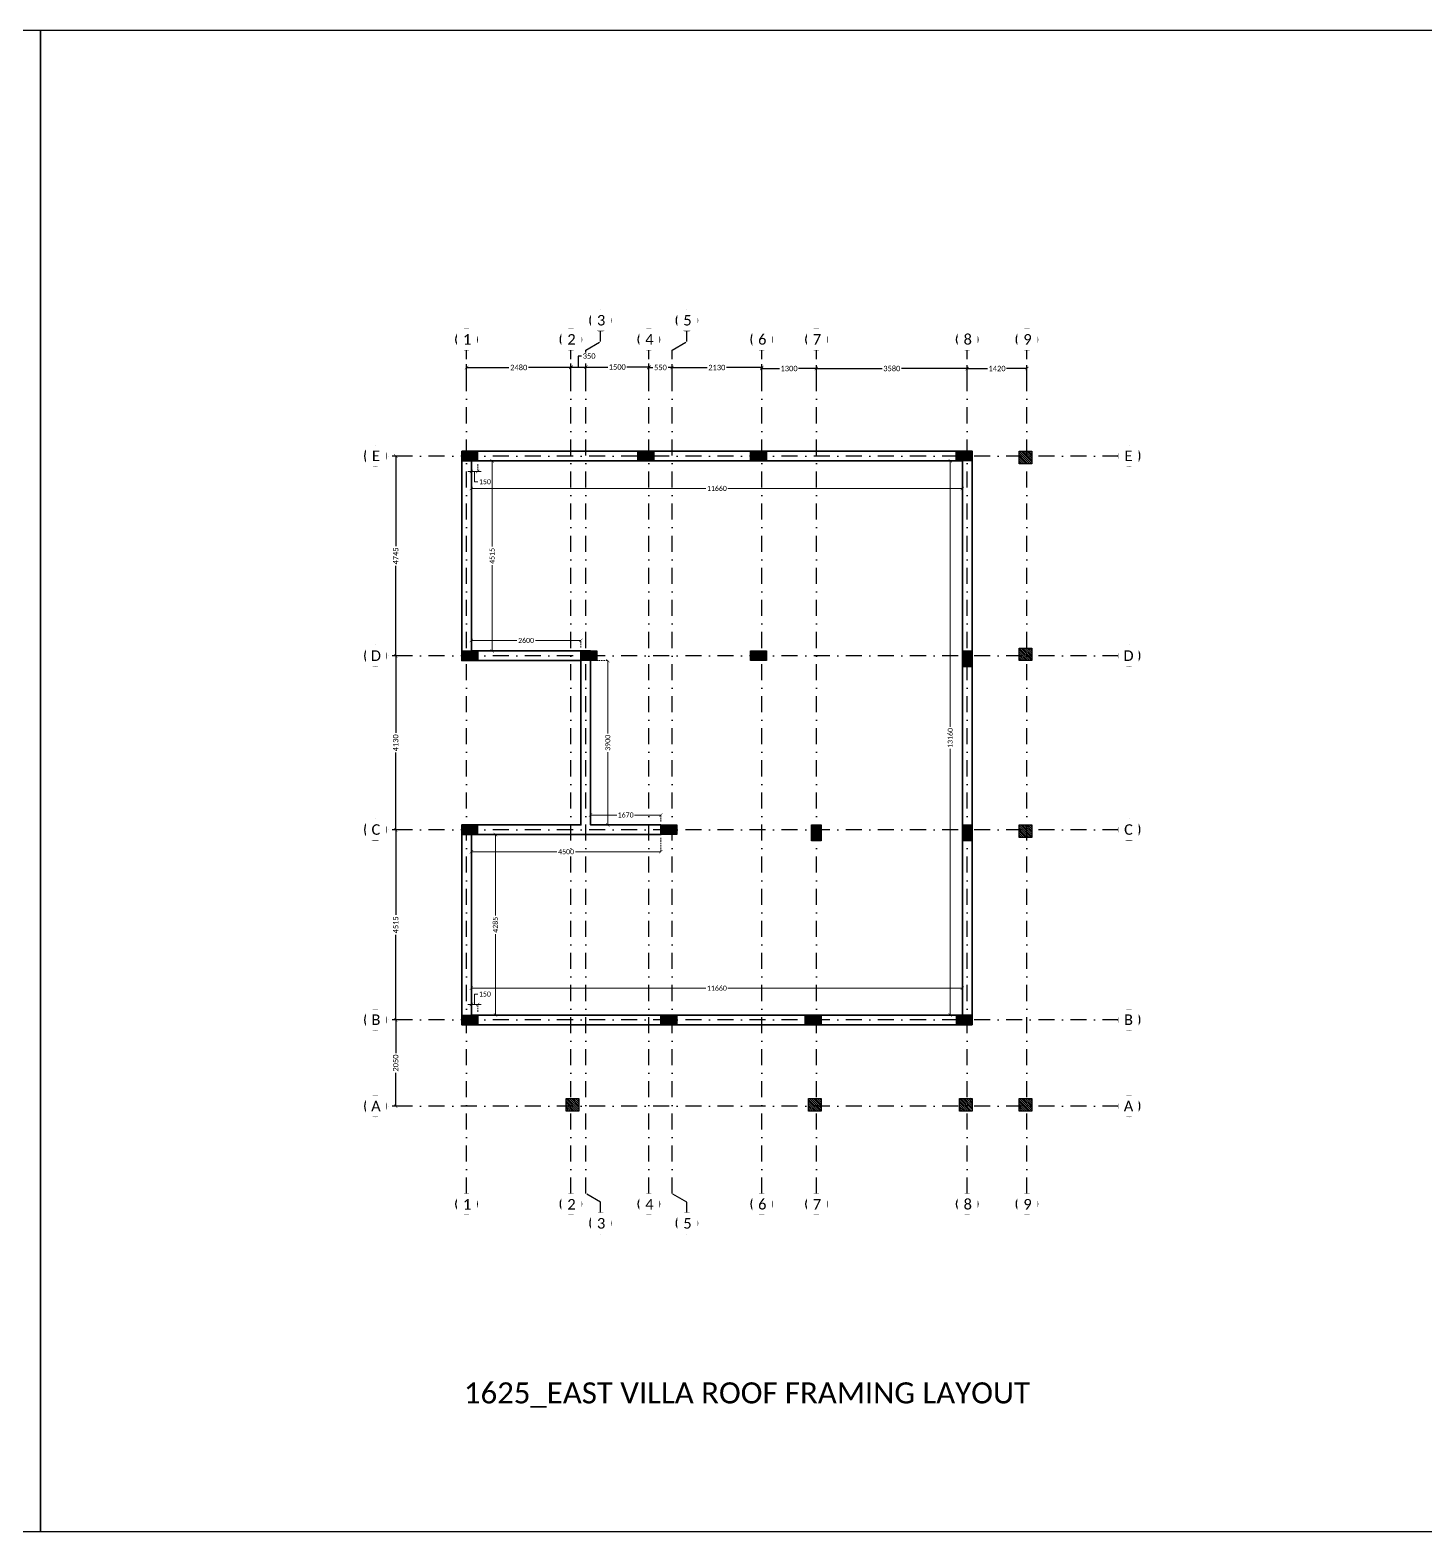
# Model space of a CAD drawing. Header units: millimetres. Extents: x -10000 to 124200, y -12045 to 23620.
# Drawn here: x 56849 to 89976, y -12045 to 23620 of the extents above; entities that cross this region are included whole.
import ezdxf

# ---------------------------------------------------------------- set-up
doc = ezdxf.new("R2010")
doc.units = ezdxf.units.MM
doc.header["$LTSCALE"] = 150
doc.linetypes.add('3BHK-W(SB)$0$HIDDEN', pattern=[0.375, 0.25, -0.125])
doc.linetypes.add('DASHDOTX2', pattern=[50.8, 25.4, -12.7, 0, -12.7])
for name, color, linetype in [('ad-Column', 3, 'Continuous'), ('ad-Column Hatch', 125, 'Continuous'), ('ad-Grid', 8, 'DASHDOTX2'), ('ad-RCC', 3, 'Continuous'), ('ad-RCC Hatch', 125, 'Continuous'), ('ad-Text', 7, 'Continuous'), ('ad-Text main', 7, 'Continuous')]:
    doc.layers.add(name, color=color, linetype=linetype)
doc.layers.add('ad-Dimension', color=5, linetype='Continuous', lineweight=0, true_color=0x0000ff)
doc.layers.add('ad-Framing', color=30, linetype='Continuous', lineweight=35, true_color=0xff7f00)
doc.styles.add('ROMANS-TITLE', font='arial.ttf', dxfattribs={"width": 0.8})
doc.styles.get("Standard").update_dxf_attribs({"font": 'calibril.ttf'})
doc.dimstyles.new('A-75-DIM-INT (Framing)', dxfattribs={"dimscale": 100, "dimtxt": 1.5, "dimasz": 1, "dimexe": 0, "dimexo": 0, "dimgap": 0.5, "dimtad": 0, "dimdec": 0, "dimdsep": 46, "dimtxsty": 'ROMANS-TITLE', "dimblk": 'ARCHTICK', "dimcen": 0.025, "dimclrd": 5, "dimclre": 5, "dimclrt": 256, "dimazin": 2, "dimtfac": 1, "dimtdec": 0, "dimtmove": 1, "dimatfit": 0, "dimldrblk": 'ARCHTICK', "dimfxl": 1, "dimtfill": 1, "dimtolj": 1, "dimtzin": 0, "dimarcsym": 0})

# ---------------------------------------------------------------- blocks, each defined once
blk = doc.blocks.new('_ArchTick')
at = {"color": 0, "linetype": 'ByBlock', "const_width": 0.15}
blk.add_lwpolyline([(-0.5, -0.5), (0.5, 0.5)], dxfattribs=at)
blk = doc.blocks.new('*D256')
at = {"layer": 'ad-Dimension', "lineweight": -2}
for p, q in [((115, 15220), (115, 15686)), ((115, 15606), (1123, 15606)), ((2595, 15606), (1587, 15606)), ((2595, 15306), (2595, 15686))]:
    blk.add_line(p, q, dxfattribs=at)
at = {"layer": 'Defpoints', "color": 0}
for p in [(2595, 15606), (115, 15140), (2595, 15226)]:
    blk.add_point(p, dxfattribs=at)
at = {"layer": 'ad-Dimension', "lineweight": -2, "xscale": 80, "yscale": 80, "zscale": 80, "rotation": 180}
blk.add_blockref('_ArchTick', (115, 15606), dxfattribs=at)
at = {"layer": 'ad-Dimension', "lineweight": -2, "xscale": 80, "yscale": 80, "zscale": 80}
blk.add_blockref('_ArchTick', (2595, 15606), dxfattribs=at)
at = {"layer": 'ad-Dimension', "insert": (1355, 15606), "char_height": 128, "attachment_point": 5, "bg_fill": 3, "box_fill_scale": 1.1, "bg_fill_color": 257, "bg_fill_transparency": 0}
blk.add_mtext('\\A1;2480', dxfattribs=at)
blk = doc.blocks.new('*D257')
at = {"layer": 'ad-Dimension', "lineweight": -2}
for p, q in [((2595, 15318), (2595, 15698)), ((2846, 15878), (2766, 15878)), ((2766, 15878), (2770, 15618)), ((2945, 15306), (2945, 15698)), ((2595, 15618), (2945, 15618))]:
    blk.add_line(p, q, dxfattribs=at)
at = {"layer": 'Defpoints', "color": 0}
for p in [(2945, 15618), (2595, 15238), (2945, 15226)]:
    blk.add_point(p, dxfattribs=at)
at = {"layer": 'ad-Dimension', "lineweight": -2, "xscale": 80, "yscale": 80, "zscale": 80, "rotation": 180}
blk.add_blockref('_ArchTick', (2595, 15618), dxfattribs=at)
at = {"layer": 'ad-Dimension', "lineweight": -2, "xscale": 80, "yscale": 80, "zscale": 80}
blk.add_blockref('_ArchTick', (2945, 15618), dxfattribs=at)
at = {"layer": 'ad-Dimension', "insert": (3027, 15878), "char_height": 128, "attachment_point": 5, "bg_fill": 3, "box_fill_scale": 1.1, "bg_fill_color": 257, "bg_fill_transparency": 0}
blk.add_mtext('\\A1;350', dxfattribs=at)
blk = doc.blocks.new('*D258')
at = {"layer": 'ad-Dimension', "lineweight": -2}
for p, q in [((2945, 15282), (2945, 15698)), ((4445, 15282), (4445, 15698)), ((2945, 15618), (3470, 15618)), ((4445, 15618), (3920, 15618))]:
    blk.add_line(p, q, dxfattribs=at)
at = {"layer": 'Defpoints', "color": 0}
for p in [(4445, 15618), (2945, 15202), (4445, 15202)]:
    blk.add_point(p, dxfattribs=at)
at = {"layer": 'ad-Dimension', "lineweight": -2, "xscale": 80, "yscale": 80, "zscale": 80, "rotation": 180}
blk.add_blockref('_ArchTick', (2945, 15618), dxfattribs=at)
at = {"layer": 'ad-Dimension', "lineweight": -2, "xscale": 80, "yscale": 80, "zscale": 80}
blk.add_blockref('_ArchTick', (4445, 15618), dxfattribs=at)
at = {"layer": 'ad-Dimension', "insert": (3695, 15618), "char_height": 128, "attachment_point": 5, "bg_fill": 3, "box_fill_scale": 1.1, "bg_fill_color": 257, "bg_fill_transparency": 0}
blk.add_mtext('\\A1;1500', dxfattribs=at)
blk = doc.blocks.new('*D259')
at = {"layer": 'ad-Dimension', "lineweight": -2}
for p, q in [((4445, 15220), (4445, 15686)), ((4445, 15606), (4539, 15606)), ((4995, 15606), (4901, 15606)), ((4995, 15306), (4995, 15686))]:
    blk.add_line(p, q, dxfattribs=at)
at = {"layer": 'Defpoints', "color": 0}
for p in [(4445, 15140), (4995, 15226)]:
    blk.add_point(p, dxfattribs=at)
at = {"layer": 'ad-Dimension', "lineweight": -2, "xscale": 80, "yscale": 80, "zscale": 80, "rotation": 180}
blk.add_blockref('_ArchTick', (4445, 15606), dxfattribs=at)
at = {"layer": 'ad-Dimension', "lineweight": -2, "xscale": 80, "yscale": 80, "zscale": 80}
blk.add_blockref('_ArchTick', (4995, 15606), dxfattribs=at)
at = {"layer": 'ad-Dimension', "insert": (4720, 15606), "char_height": 128, "attachment_point": 5, "bg_fill": 3, "box_fill_scale": 1.1, "bg_fill_color": 257, "bg_fill_transparency": 0}
blk.add_mtext('\\A1;550', dxfattribs=at)
at = {"layer": 'Defpoints', "color": 0}
blk.add_point((4995, 15606), dxfattribs=at)
blk = doc.blocks.new('*D260')
at = {"layer": 'ad-Dimension', "lineweight": -2}
for p, q in [((4995, 15220), (4995, 15686)), ((4995, 15606), (5828, 15606)), ((7125, 15606), (6292, 15606)), ((7125, 15306), (7125, 15686))]:
    blk.add_line(p, q, dxfattribs=at)
at = {"layer": 'Defpoints', "color": 0}
for p in [(7125, 15606), (4995, 15140), (7125, 15226)]:
    blk.add_point(p, dxfattribs=at)
at = {"layer": 'ad-Dimension', "lineweight": -2, "xscale": 80, "yscale": 80, "zscale": 80, "rotation": 180}
blk.add_blockref('_ArchTick', (4995, 15606), dxfattribs=at)
at = {"layer": 'ad-Dimension', "lineweight": -2, "xscale": 80, "yscale": 80, "zscale": 80}
blk.add_blockref('_ArchTick', (7125, 15606), dxfattribs=at)
at = {"layer": 'ad-Dimension', "insert": (6060, 15606), "char_height": 128, "attachment_point": 5, "bg_fill": 3, "box_fill_scale": 1.1, "bg_fill_color": 257, "bg_fill_transparency": 0}
blk.add_mtext('\\A1;2130', dxfattribs=at)
blk = doc.blocks.new('*D261')
at = {"layer": 'ad-Dimension', "lineweight": -2}
for p, q in [((7125, 15282), (7125, 15662)), ((7125, 15582), (7550, 15582)), ((8425, 15582), (8000, 15582)), ((8425, 15282), (8425, 15662))]:
    blk.add_line(p, q, dxfattribs=at)
at = {"layer": 'Defpoints', "color": 0}
for p in [(8425, 15582), (7125, 15202), (8425, 15202)]:
    blk.add_point(p, dxfattribs=at)
at = {"layer": 'ad-Dimension', "lineweight": -2, "xscale": 80, "yscale": 80, "zscale": 80, "rotation": 180}
blk.add_blockref('_ArchTick', (7125, 15582), dxfattribs=at)
at = {"layer": 'ad-Dimension', "lineweight": -2, "xscale": 80, "yscale": 80, "zscale": 80}
blk.add_blockref('_ArchTick', (8425, 15582), dxfattribs=at)
at = {"layer": 'ad-Dimension', "insert": (7775, 15582), "char_height": 128, "attachment_point": 5, "bg_fill": 3, "box_fill_scale": 1.1, "bg_fill_color": 257, "bg_fill_transparency": 0}
blk.add_mtext('\\A1;1300', dxfattribs=at)
blk = doc.blocks.new('*D262')
at = {"layer": 'ad-Dimension', "lineweight": -2}
for p, q in [((8425, 15282), (8425, 15662)), ((8425, 15582), (9984, 15582)), ((12005, 15582), (10446, 15582)), ((12005, 15282), (12005, 15662))]:
    blk.add_line(p, q, dxfattribs=at)
at = {"layer": 'Defpoints', "color": 0}
for p in [(12005, 15582), (8425, 15202), (12005, 15202)]:
    blk.add_point(p, dxfattribs=at)
at = {"layer": 'ad-Dimension', "lineweight": -2, "xscale": 80, "yscale": 80, "zscale": 80, "rotation": 180}
blk.add_blockref('_ArchTick', (8425, 15582), dxfattribs=at)
at = {"layer": 'ad-Dimension', "lineweight": -2, "xscale": 80, "yscale": 80, "zscale": 80}
blk.add_blockref('_ArchTick', (12005, 15582), dxfattribs=at)
at = {"layer": 'ad-Dimension', "insert": (10215, 15582), "char_height": 128, "attachment_point": 5, "bg_fill": 3, "box_fill_scale": 1.1, "bg_fill_color": 257, "bg_fill_transparency": 0}
blk.add_mtext('\\A1;3580', dxfattribs=at)
blk = doc.blocks.new('*D263')
at = {"layer": 'ad-Dimension', "lineweight": -2}
for p, q in [((12005, 15282), (12005, 15662)), ((12005, 15582), (12490, 15582)), ((13425, 15582), (12940, 15582)), ((13425, 15282), (13425, 15662))]:
    blk.add_line(p, q, dxfattribs=at)
at = {"layer": 'Defpoints', "color": 0}
for p in [(13425, 15582), (12005, 15202), (13425, 15202)]:
    blk.add_point(p, dxfattribs=at)
at = {"layer": 'ad-Dimension', "lineweight": -2, "xscale": 80, "yscale": 80, "zscale": 80, "rotation": 180}
blk.add_blockref('_ArchTick', (12005, 15582), dxfattribs=at)
at = {"layer": 'ad-Dimension', "lineweight": -2, "xscale": 80, "yscale": 80, "zscale": 80}
blk.add_blockref('_ArchTick', (13425, 15582), dxfattribs=at)
at = {"layer": 'ad-Dimension', "insert": (12715, 15582), "char_height": 128, "attachment_point": 5, "bg_fill": 3, "box_fill_scale": 1.1, "bg_fill_color": 257, "bg_fill_transparency": 0}
blk.add_mtext('\\A1;1420', dxfattribs=at)
blk = doc.blocks.new('*D264')
at = {"layer": 'ad-Dimension', "lineweight": -2}
for p, q in [((-1319, 13505), (-1647, 13505)), ((-1567, 13505), (-1567, 11367)), ((-1567, 8760), (-1567, 10898)), ((-1319, 8760), (-1647, 8760))]:
    blk.add_line(p, q, dxfattribs=at)
at = {"layer": 'Defpoints', "color": 0}
for p in [(-1239, 13505), (-1567, 8760), (-1239, 8760)]:
    blk.add_point(p, dxfattribs=at)
at = {"layer": 'ad-Dimension', "lineweight": -2, "xscale": 80, "yscale": 80, "zscale": 80}
for p, rotation in [((-1567, 13505), 90), ((-1567, 8760), 270)]:
    blk.add_blockref('_ArchTick', p, dxfattribs=dict(at, rotation=rotation))
at = {"layer": 'ad-Dimension', "insert": (-1567, 11132), "char_height": 128, "attachment_point": 5, "rotation": 90, "bg_fill": 3, "box_fill_scale": 1.1, "bg_fill_color": 257, "bg_fill_transparency": 0}
blk.add_mtext('\\A1;4745', dxfattribs=at)
blk = doc.blocks.new('*D253')
at = {"layer": 'ad-Dimension', "lineweight": -2}
for p, q in [((-1504, 8760), (-1647, 8760)), ((-1567, 8760), (-1567, 6928)), ((-1567, 4630), (-1567, 6462)), ((-1426, 4630), (-1647, 4630))]:
    blk.add_line(p, q, dxfattribs=at)
at = {"layer": 'Defpoints', "color": 0}
for p in [(-1424, 8760), (-1567, 4630), (-1346, 4630)]:
    blk.add_point(p, dxfattribs=at)
at = {"layer": 'ad-Dimension', "lineweight": -2, "xscale": 80, "yscale": 80, "zscale": 80}
for p, rotation in [((-1567, 8760), 90), ((-1567, 4630), 270)]:
    blk.add_blockref('_ArchTick', p, dxfattribs=dict(at, rotation=rotation))
at = {"layer": 'ad-Dimension', "insert": (-1567, 6695), "char_height": 128, "attachment_point": 5, "rotation": 90, "bg_fill": 3, "box_fill_scale": 1.1, "bg_fill_color": 257, "bg_fill_transparency": 0}
blk.add_mtext('\\A1;4130', dxfattribs=at)
blk = doc.blocks.new('*D254')
at = {"layer": 'ad-Dimension', "lineweight": -2}
for p, q in [((-1319, 4630), (-1647, 4630)), ((-1567, 4630), (-1567, 2607)), ((-1567, 115), (-1567, 2138)), ((-1319, 115), (-1647, 115))]:
    blk.add_line(p, q, dxfattribs=at)
at = {"layer": 'Defpoints', "color": 0}
for p in [(-1239, 4630), (-1567, 115), (-1239, 115)]:
    blk.add_point(p, dxfattribs=at)
at = {"layer": 'ad-Dimension', "lineweight": -2, "xscale": 80, "yscale": 80, "zscale": 80}
for p, rotation in [((-1567, 4630), 90), ((-1567, 115), 270)]:
    blk.add_blockref('_ArchTick', p, dxfattribs=dict(at, rotation=rotation))
at = {"layer": 'ad-Dimension', "insert": (-1567, 2372), "char_height": 128, "attachment_point": 5, "rotation": 90, "bg_fill": 3, "box_fill_scale": 1.1, "bg_fill_color": 257, "bg_fill_transparency": 0}
blk.add_mtext('\\A1;4515', dxfattribs=at)
blk = doc.blocks.new('*D255')
at = {"layer": 'ad-Dimension', "lineweight": -2}
for p, q in [((-1319, 115), (-1647, 115)), ((-1567, 115), (-1567, -678)), ((-1567, -1935), (-1567, -1142)), ((-1324, -1935), (-1647, -1935))]:
    blk.add_line(p, q, dxfattribs=at)
at = {"layer": 'Defpoints', "color": 0}
for p in [(-1239, 115), (-1567, -1935), (-1244, -1935)]:
    blk.add_point(p, dxfattribs=at)
at = {"layer": 'ad-Dimension', "lineweight": -2, "xscale": 80, "yscale": 80, "zscale": 80}
for p, rotation in [((-1567, 115), 90), ((-1567, -1935), 270)]:
    blk.add_blockref('_ArchTick', p, dxfattribs=dict(at, rotation=rotation))
at = {"layer": 'ad-Dimension', "insert": (-1567, -910), "char_height": 128, "attachment_point": 5, "rotation": 90, "bg_fill": 3, "box_fill_scale": 1.1, "bg_fill_color": 257, "bg_fill_transparency": 0}
blk.add_mtext('\\A1;2050', dxfattribs=at)
blk = doc.blocks.new('A$C42b14ea2')
at = {"layer": 'ad-RCC Hatch', "transparency": 33554687}
h = blk.add_hatch(dxfattribs=at)
h.set_pattern_fill('ANSI31', color=256, scale=10)
h.set_pattern_definition([(45, (13250, 8645), (-22.45064, 22.45064), [])])
h.paths.add_polyline_path([(0, 0), (300, 0), (300, 300), (0, 300)])
at = {"layer": 'ad-RCC'}
blk.add_lwpolyline([(0, 0), (300, 0), (300, 300), (0, 300)], close=True, dxfattribs=at)
blk = doc.blocks.new('zw$6AA0')
at = {"layer": 'ad-Column Hatch', "transparency": 33554687}
h = blk.add_hatch(color=256, dxfattribs=at)
h.dxf.hatch_style = 1
h.paths.add_polyline_path([(0, -230), (380, -230), (380, 0), (0, 0)])
at = {"layer": 'ad-Column'}
blk.add_lwpolyline([(0, -230), (380, -230), (380, 0), (0, 0)], close=True, dxfattribs=at)
blk = doc.blocks.new('1625E_Columns')
at = {"layer": 'ad-Column'}
for p, rotation in [((0, 13620), 359.9999999999993), ((0, 4745), 359.9999999999993), ((12120, 0), 179.9999999999997)]:
    blk.add_blockref('zw$6AA0', p, dxfattribs=dict(at, rotation=rotation))
at = {"layer": 'ad-Column', "xscale": -1}
for p, rotation in [((4560, 13620), 359.9999999999997), ((7240, 13620), 359.9999999999997), ((12120, 13620), 359.9999999999997), ((0, 8645), 179.9999999999998), ((3210, 8875), 359.9999999999997), ((7240, 8875), 359.9999999999997), ((11890, 8875), 90), ((5110, 4745), 359.9999999999997), ((8310, 4745), 90), ((11890, 4745), 90), ((0, 0), 179.9999999999998), ((4730, 0), 180), ((8160, 0), 180)]:
    blk.add_blockref('zw$6AA0', p, dxfattribs=dict(at, rotation=rotation))
at = {"layer": 'ad-RCC', "xscale": -1, "rotation": 180}
for p in [(13240, 13620), (13240, 4745)]:
    blk.add_blockref('A$C42b14ea2', p, dxfattribs=at)
at = {"layer": 'ad-RCC', "xscale": -1}
for p in [(13540, 8645), (2780, -2050), (8540, -2050), (12120, -2050), (13540, -2050)]:
    blk.add_blockref('A$C42b14ea2', p, dxfattribs=at)
blk = doc.blocks.new('zw$B3AB')
at = {"layer": 'ad-Framing'}
for points in [[(0, 0), (12120, 0), (12120, -13620), (0, -13620), (0, -8875), (2830, -8875), (2830, -4975), (0, -4975)], [(230, -230), (11890, -230), (11890, -13390), (230, -13390), (230, -9105), (4730, -9105), (4730, -8875), (3060, -8875), (3060, -4745), (230, -4745)]]:
    blk.add_lwpolyline(points, close=True, dxfattribs=at)
blk = doc.blocks.new('*D9')
at = {"layer": 'ad-Dimension', "lineweight": -2, "transparency": 16777216}
for p, q in [((0, -253), (-80, -253)), ((150, -253), (0, -253)), ((75, -497), (75, -253)), ((150, -253), (230, -253)), ((155, -497), (75, -497))]:
    blk.add_line(p, q, dxfattribs=at)
at = {"layer": 'ad-Dimension', "linetype": '3BHK-W(SB)$0$HIDDEN', "lineweight": -2, "transparency": 16777216}
for p, q in [((0, -80), (0, -253)), ((150, -80), (150, -253))]:
    blk.add_line(p, q, dxfattribs=at)
at = {"layer": 'Defpoints', "color": 0, "transparency": 16777216}
for p in [(150, 0), (0, 0)]:
    blk.add_point(p, dxfattribs=at)
at = {"layer": 'ad-Dimension', "lineweight": -2, "transparency": 16777216, "xscale": 80, "yscale": 80, "zscale": 80}
blk.add_blockref('_ArchTick', (0, -253), dxfattribs=at)
at = {"layer": 'ad-Dimension', "lineweight": -2, "transparency": 16777216, "xscale": 80, "yscale": 80, "zscale": 80, "rotation": 180}
blk.add_blockref('_ArchTick', (150, -253), dxfattribs=at)
at = {"layer": 'ad-Dimension', "transparency": 16777216, "insert": (322, -497), "char_height": 120, "attachment_point": 5, "bg_fill": 3, "box_fill_scale": 1.1, "bg_fill_color": 257, "bg_fill_transparency": 0}
blk.add_mtext('\\A1;150', dxfattribs=at)
at = {"layer": 'Defpoints', "color": 0, "transparency": 16777216}
blk.add_point((0, -253), dxfattribs=at)
blk = doc.blocks.new('*D10')
at = {"layer": 'ad-Dimension', "lineweight": -2, "transparency": 16777216}
for p, q in [((155, -12663), (75, -12663)), ((75, -12663), (75, -12907)), ((0, -12907), (-80, -12907)), ((150, -12907), (0, -12907)), ((150, -12907), (230, -12907))]:
    blk.add_line(p, q, dxfattribs=at)
at = {"layer": 'ad-Dimension', "linetype": '3BHK-W(SB)$0$HIDDEN', "lineweight": -2, "transparency": 16777216}
for p, q in [((0, -13080), (0, -12907)), ((150, -13080), (150, -12907))]:
    blk.add_line(p, q, dxfattribs=at)
at = {"layer": 'Defpoints', "color": 0, "transparency": 16777216}
for p in [(0, -13160), (150, -13160)]:
    blk.add_point(p, dxfattribs=at)
at = {"layer": 'ad-Dimension', "lineweight": -2, "transparency": 16777216, "xscale": 80, "yscale": 80, "zscale": 80}
blk.add_blockref('_ArchTick', (0, -12907), dxfattribs=at)
at = {"layer": 'ad-Dimension', "lineweight": -2, "transparency": 16777216, "xscale": 80, "yscale": 80, "zscale": 80, "rotation": 180}
blk.add_blockref('_ArchTick', (150, -12907), dxfattribs=at)
at = {"layer": 'ad-Dimension', "transparency": 16777216, "insert": (322, -12663), "char_height": 120, "attachment_point": 5, "bg_fill": 3, "box_fill_scale": 1.1, "bg_fill_color": 257, "bg_fill_transparency": 0}
blk.add_mtext('\\A1;150', dxfattribs=at)
at = {"layer": 'Defpoints', "color": 0, "transparency": 16777216}
blk.add_point((0, -12907), dxfattribs=at)
blk = doc.blocks.new('*D11')
at = {"layer": 'ad-Dimension', "linetype": '3BHK-W(SB)$0$HIDDEN', "lineweight": -2, "transparency": 16777216}
for p, q in [((0, -80), (0, -655)), ((11660, -80), (11660, -655))]:
    blk.add_line(p, q, dxfattribs=at)
at = {"layer": 'ad-Dimension', "lineweight": -2, "transparency": 16777216}
for p, q in [((0, -655), (5570, -655)), ((11660, -655), (6090, -655))]:
    blk.add_line(p, q, dxfattribs=at)
at = {"layer": 'Defpoints', "color": 0, "transparency": 16777216}
for p in [(0, 0), (11660, 0), (0, -655)]:
    blk.add_point(p, dxfattribs=at)
at = {"layer": 'ad-Dimension', "lineweight": -2, "transparency": 16777216, "xscale": 80, "yscale": 80, "zscale": 80, "rotation": 180}
blk.add_blockref('_ArchTick', (0, -655), dxfattribs=at)
at = {"layer": 'ad-Dimension', "lineweight": -2, "transparency": 16777216, "xscale": 80, "yscale": 80, "zscale": 80}
blk.add_blockref('_ArchTick', (11660, -655), dxfattribs=at)
at = {"layer": 'ad-Dimension', "transparency": 16777216, "insert": (5830, -655), "char_height": 120, "attachment_point": 5, "bg_fill": 3, "box_fill_scale": 1.1, "bg_fill_color": 257, "bg_fill_transparency": 0}
blk.add_mtext('\\A1;11660', dxfattribs=at)
blk = doc.blocks.new('*D12')
at = {"layer": 'ad-Dimension', "linetype": '3BHK-W(SB)$0$HIDDEN', "lineweight": -2, "transparency": 16777216}
for p, q in [((11580, 0), (11373, 0)), ((11580, -13160), (11373, -13160))]:
    blk.add_line(p, q, dxfattribs=at)
at = {"layer": 'ad-Dimension', "lineweight": -2, "transparency": 16777216}
for p, q in [((11373, 0), (11373, -6320)), ((11373, -13160), (11373, -6840))]:
    blk.add_line(p, q, dxfattribs=at)
at = {"layer": 'Defpoints', "color": 0, "transparency": 16777216}
for p in [(11660, 0), (11373, -13160), (11660, -13160)]:
    blk.add_point(p, dxfattribs=at)
at = {"layer": 'ad-Dimension', "lineweight": -2, "transparency": 16777216, "xscale": 80, "yscale": 80, "zscale": 80}
for p, rotation in [((11373, 0), 90), ((11373, -13160), 270)]:
    blk.add_blockref('_ArchTick', p, dxfattribs=dict(at, rotation=rotation))
at = {"layer": 'ad-Dimension', "transparency": 16777216, "insert": (11373, -6580), "char_height": 120, "attachment_point": 5, "rotation": 90, "bg_fill": 3, "box_fill_scale": 1.1, "bg_fill_color": 257, "bg_fill_transparency": 0}
blk.add_mtext('\\A1;13160', dxfattribs=at)
blk = doc.blocks.new('*D13')
at = {"layer": 'ad-Dimension', "linetype": '3BHK-W(SB)$0$HIDDEN', "lineweight": -2, "transparency": 16777216}
for p, q in [((0, -13080), (0, -12524)), ((11660, -13080), (11660, -12524))]:
    blk.add_line(p, q, dxfattribs=at)
at = {"layer": 'ad-Dimension', "lineweight": -2, "transparency": 16777216}
for p, q in [((0, -12524), (5570, -12524)), ((11660, -12524), (6090, -12524))]:
    blk.add_line(p, q, dxfattribs=at)
at = {"layer": 'Defpoints', "color": 0, "transparency": 16777216}
for p in [(11660, -12524), (0, -13160), (11660, -13160)]:
    blk.add_point(p, dxfattribs=at)
at = {"layer": 'ad-Dimension', "lineweight": -2, "transparency": 16777216, "xscale": 80, "yscale": 80, "zscale": 80, "rotation": 180}
blk.add_blockref('_ArchTick', (0, -12524), dxfattribs=at)
at = {"layer": 'ad-Dimension', "lineweight": -2, "transparency": 16777216, "xscale": 80, "yscale": 80, "zscale": 80}
blk.add_blockref('_ArchTick', (11660, -12524), dxfattribs=at)
at = {"layer": 'ad-Dimension', "transparency": 16777216, "insert": (5830, -12524), "char_height": 120, "attachment_point": 5, "bg_fill": 3, "box_fill_scale": 1.1, "bg_fill_color": 257, "bg_fill_transparency": 0}
blk.add_mtext('\\A1;11660', dxfattribs=at)
blk = doc.blocks.new('*D14')
at = {"layer": 'ad-Dimension', "linetype": '3BHK-W(SB)$0$HIDDEN', "lineweight": -2, "transparency": 16777216}
for p, q in [((80, -8875), (571, -8875)), ((80, -13160), (571, -13160))]:
    blk.add_line(p, q, dxfattribs=at)
at = {"layer": 'ad-Dimension', "lineweight": -2, "transparency": 16777216}
for p, q in [((571, -8875), (571, -10795)), ((571, -13160), (571, -11240))]:
    blk.add_line(p, q, dxfattribs=at)
at = {"layer": 'Defpoints', "color": 0, "transparency": 16777216}
for p in [(0, -8875), (0, -13160), (571, -13160)]:
    blk.add_point(p, dxfattribs=at)
at = {"layer": 'ad-Dimension', "lineweight": -2, "transparency": 16777216, "xscale": 80, "yscale": 80, "zscale": 80}
for p, rotation in [((571, -8875), 90), ((571, -13160), 270)]:
    blk.add_blockref('_ArchTick', p, dxfattribs=dict(at, rotation=rotation))
at = {"layer": 'ad-Dimension', "transparency": 16777216, "insert": (571, -11017), "char_height": 120, "attachment_point": 5, "rotation": 90, "bg_fill": 3, "box_fill_scale": 1.1, "bg_fill_color": 257, "bg_fill_transparency": 0}
blk.add_mtext('\\A1;4285', dxfattribs=at)
blk = doc.blocks.new('*D15')
at = {"layer": 'ad-Dimension', "linetype": '3BHK-W(SB)$0$HIDDEN', "lineweight": -2, "transparency": 16777216}
for p, q in [((0, -8955), (0, -9282)), ((4500, -8955), (4500, -9282))]:
    blk.add_line(p, q, dxfattribs=at)
at = {"layer": 'ad-Dimension', "lineweight": -2, "transparency": 16777216}
for p, q in [((0, -9282), (2029, -9282)), ((4500, -9282), (2471, -9282))]:
    blk.add_line(p, q, dxfattribs=at)
at = {"layer": 'Defpoints', "color": 0, "transparency": 16777216}
for p in [(0, -8875), (4500, -8875), (4500, -9282)]:
    blk.add_point(p, dxfattribs=at)
at = {"layer": 'ad-Dimension', "lineweight": -2, "transparency": 16777216, "xscale": 80, "yscale": 80, "zscale": 80, "rotation": 180}
blk.add_blockref('_ArchTick', (0, -9282), dxfattribs=at)
at = {"layer": 'ad-Dimension', "lineweight": -2, "transparency": 16777216, "xscale": 80, "yscale": 80, "zscale": 80}
blk.add_blockref('_ArchTick', (4500, -9282), dxfattribs=at)
at = {"layer": 'ad-Dimension', "transparency": 16777216, "insert": (2250, -9282), "char_height": 120, "attachment_point": 5, "bg_fill": 3, "box_fill_scale": 1.1, "bg_fill_color": 257, "bg_fill_transparency": 0}
blk.add_mtext('\\A1;4500', dxfattribs=at)
blk = doc.blocks.new('*D16')
at = {"layer": 'ad-Dimension', "linetype": '3BHK-W(SB)$0$HIDDEN', "lineweight": -2, "transparency": 16777216}
for p, q in [((2830, -8565), (2830, -8410)), ((4500, -8565), (4500, -8410))]:
    blk.add_line(p, q, dxfattribs=at)
at = {"layer": 'ad-Dimension', "lineweight": -2, "transparency": 16777216}
for p, q in [((2830, -8410), (3452, -8410)), ((4500, -8410), (3878, -8410))]:
    blk.add_line(p, q, dxfattribs=at)
at = {"layer": 'Defpoints', "color": 0, "transparency": 16777216}
for p in [(2830, -8410), (2830, -8645), (4500, -8645)]:
    blk.add_point(p, dxfattribs=at)
at = {"layer": 'ad-Dimension', "lineweight": -2, "transparency": 16777216, "xscale": 80, "yscale": 80, "zscale": 80, "rotation": 180}
blk.add_blockref('_ArchTick', (2830, -8410), dxfattribs=at)
at = {"layer": 'ad-Dimension', "lineweight": -2, "transparency": 16777216, "xscale": 80, "yscale": 80, "zscale": 80}
blk.add_blockref('_ArchTick', (4500, -8410), dxfattribs=at)
at = {"layer": 'ad-Dimension', "transparency": 16777216, "insert": (3665, -8410), "char_height": 120, "attachment_point": 5, "bg_fill": 3, "box_fill_scale": 1.1, "bg_fill_color": 257, "bg_fill_transparency": 0}
blk.add_mtext('\\A1;1670', dxfattribs=at)
blk = doc.blocks.new('*D17')
at = {"layer": 'ad-Dimension', "linetype": '3BHK-W(SB)$0$HIDDEN', "lineweight": -2, "transparency": 16777216}
for p, q in [((2910, -4745), (3239, -4745)), ((2910, -8645), (3239, -8645))]:
    blk.add_line(p, q, dxfattribs=at)
at = {"layer": 'ad-Dimension', "lineweight": -2, "transparency": 16777216}
for p, q in [((3239, -4745), (3239, -6476)), ((3239, -8645), (3239, -6914))]:
    blk.add_line(p, q, dxfattribs=at)
at = {"layer": 'Defpoints', "color": 0, "transparency": 16777216}
for p in [(2830, -4745), (3239, -4745), (2830, -8645)]:
    blk.add_point(p, dxfattribs=at)
at = {"layer": 'ad-Dimension', "lineweight": -2, "transparency": 16777216, "xscale": 80, "yscale": 80, "zscale": 80}
for p, rotation in [((3239, -4745), 90), ((3239, -8645), 270)]:
    blk.add_blockref('_ArchTick', p, dxfattribs=dict(at, rotation=rotation))
at = {"layer": 'ad-Dimension', "transparency": 16777216, "insert": (3239, -6695), "char_height": 120, "attachment_point": 5, "rotation": 90, "bg_fill": 3, "box_fill_scale": 1.1, "bg_fill_color": 257, "bg_fill_transparency": 0}
blk.add_mtext('\\A1;3900', dxfattribs=at)
blk = doc.blocks.new('*D18')
at = {"layer": 'ad-Dimension', "linetype": '3BHK-W(SB)$0$HIDDEN', "lineweight": -2, "transparency": 16777216}
for p, q in [((0, -4435), (0, -4265)), ((2600, -4435), (2600, -4265))]:
    blk.add_line(p, q, dxfattribs=at)
at = {"layer": 'ad-Dimension', "lineweight": -2, "transparency": 16777216}
for p, q in [((0, -4265), (1080, -4265)), ((2600, -4265), (1520, -4265))]:
    blk.add_line(p, q, dxfattribs=at)
at = {"layer": 'Defpoints', "color": 0, "transparency": 16777216}
for p in [(2600, -4265), (0, -4515), (2600, -4515)]:
    blk.add_point(p, dxfattribs=at)
at = {"layer": 'ad-Dimension', "lineweight": -2, "transparency": 16777216, "xscale": 80, "yscale": 80, "zscale": 80, "rotation": 180}
blk.add_blockref('_ArchTick', (0, -4265), dxfattribs=at)
at = {"layer": 'ad-Dimension', "lineweight": -2, "transparency": 16777216, "xscale": 80, "yscale": 80, "zscale": 80}
blk.add_blockref('_ArchTick', (2600, -4265), dxfattribs=at)
at = {"layer": 'ad-Dimension', "transparency": 16777216, "insert": (1300, -4265), "char_height": 120, "attachment_point": 5, "bg_fill": 3, "box_fill_scale": 1.1, "bg_fill_color": 257, "bg_fill_transparency": 0}
blk.add_mtext('\\A1;2600', dxfattribs=at)
blk = doc.blocks.new('*D19')
at = {"layer": 'ad-Dimension', "linetype": '3BHK-W(SB)$0$HIDDEN', "lineweight": -2, "transparency": 16777216}
for p, q in [((80, 0), (493, 0)), ((80, -4515), (493, -4515))]:
    blk.add_line(p, q, dxfattribs=at)
at = {"layer": 'ad-Dimension', "lineweight": -2, "transparency": 16777216}
for p, q in [((493, 0), (493, -2035)), ((493, -4515), (493, -2480))]:
    blk.add_line(p, q, dxfattribs=at)
at = {"layer": 'Defpoints', "color": 0, "transparency": 16777216}
for p in [(0, 0), (493, 0), (0, -4515)]:
    blk.add_point(p, dxfattribs=at)
at = {"layer": 'ad-Dimension', "lineweight": -2, "transparency": 16777216, "xscale": 80, "yscale": 80, "zscale": 80}
for p, rotation in [((493, 0), 90), ((493, -4515), 270)]:
    blk.add_blockref('_ArchTick', p, dxfattribs=dict(at, rotation=rotation))
at = {"layer": 'ad-Dimension', "transparency": 16777216, "insert": (493, -2257), "char_height": 120, "attachment_point": 5, "rotation": 90, "bg_fill": 3, "box_fill_scale": 1.1, "bg_fill_color": 257, "bg_fill_transparency": 0}
blk.add_mtext('\\A1;4515', dxfattribs=at)
blk = doc.blocks.new('1625E_Grid')
at = {"layer": 'ad-Grid', "ltscale": 0.1}
for points in [[(5348.6, -4463.6), (5348.6, -4213.6), (4995, -4010), (4995, 16020), (5348.6, 16223.6), (5348.6, 16473.6)], [(115, -4010), (115, 16020)], [(2595, -4010), (2595, 16020)], [(4445, -4010), (4445, 16020)], [(7125, -4010), (7125, 16020)], [(8425, -4010), (8425, 16020)], [(12005, -4010), (12005, 16020)], [(13424.9, -4010), (13424.9, 16020)]]:
    blk.add_lwpolyline(points, dxfattribs=at)
at = {"layer": 'ad-Grid', "color": 7, "linetype": 'ByBlock'}
for centre in [(3298.6, 16723.6), (5348.6, 16723.6), (115, 16270), (2595, 16270), (4445, 16270), (7125, 16270), (8425, 16270), (12005, 16270), (13424.9, 16270), (-2050, 13505), (15850, 13505), (-2050, 8760), (15850, 8760), (-2050, 4630), (15850, 4630), (-2050, 115), (15850, 115), (-2050, -1935), (15850, -1935), (115, -4260), (2595, -4260), (4445, -4260), (7125, -4260), (8425, -4260), (12005, -4260), (13424.9, -4260), (3298.6, -4713.6), (5348.6, -4713.6)]:
    blk.add_circle(centre, 250, dxfattribs=at)
at = {"layer": 'ad-Text main', "char_height": 250, "width": 227.385, "attachment_point": 5, "bg_fill": 2}
for s, insert in [('{\\fCalibri|b0|i0|c0|p34;5}', (5362, 16727.6)), ('{\\fCalibri|b0|i0|c0|p34;1}', (128.5, 16274)), ('{\\fCalibri|b0|i0|c0|p34;2}', (2608.5, 16274)), ('{\\fCalibri|b0|i0|c0|p34;4}', (4458.5, 16274)), ('{\\fCalibri|b0|i0|c0|p34;6}', (7138.5, 16274)), ('{\\fCalibri|b0|i0|c0|p34;7}', (8438.5, 16274)), ('{\\fCalibri|b0|i0|c0|p34;8}', (12018.5, 16274)), ('{\\fCalibri|b0|i0|c0|p34;9}', (13438.4, 16274)), ('{\\fCalibri|b0|i0|c0|p34;E}', (-2036.5, 13509)), ('{\\fCalibri|b0|i0|c0|p34;D}', (-2036.5, 8764)), ('{\\fCalibri|b0|i0|c0|p34;C}', (-2036.5, 4634)), ('{\\fCalibri|b0|i0|c0|p34;B}', (-2036.5, 119)), ('{\\fCalibri|b0|i0|c0|p34;A}', (-2036.5, -1931)), ('{\\fCalibri|b0|i0|c0|p34;1}', (128.5, -4264)), ('{\\fCalibri|b0|i0|c0|p34;4}', (4458.5, -4264)), ('{\\fCalibri|b0|i0|c0|p34;6}', (7138.5, -4264)), ('{\\fCalibri|b0|i0|c0|p34;7}', (8438.5, -4264)), ('{\\fCalibri|b0|i0|c0|p34;8}', (12018.5, -4264)), ('{\\fCalibri|b0|i0|c0|p34;9}', (13438.4, -4264)), ('{\\fCalibri|b0|i0|c0|p34;5}', (5362, -4717.6))]:
    blk.add_mtext(s, dxfattribs=dict(at, insert=insert))
at = {"layer": 'ad-Dimension'}
dim = blk.add_linear_dim(base=(2595, 15605.8), p1=(115, 15139.9), p2=(2595, 15225.7), dimstyle='A-75-DIM-INT (Framing)', override={"dimscale": 80, "dimblk": 'ArchTick', "dimclrd": 256, "dimclre": 256, "dimfxl": 10, "dimtfill": 1, "dimtfillclr": 0}, dxfattribs=at)
dim.commit()
dim.dimension.update_dxf_attribs({"geometry": '*D256', "text_midpoint": (1355, 15605.8)})
at = {"layer": 'ad-Grid', "ltscale": 0.1}
for points in [[(3298.6, -4463.6), (3298.6, -4213.6), (2945, -4010), (2945, 16020), (3298.6, 16223.6), (3298.6, 16473.6)], [(15600, 13505), (-1800, 13505)], [(15600, 8760), (-1800, 8760)], [(15600, 4630), (-1800, 4630)], [(15600, 115), (-1800, 115)], [(15600, -1935), (-1800, -1935)]]:
    blk.add_lwpolyline(points, dxfattribs=at)
at = {"layer": 'ad-Text main', "char_height": 250, "width": 227.385, "attachment_point": 5, "bg_fill": 2}
for s, insert in [('{\\fCalibri|b0|i0|c0|p34;3}', (3312, 16727.6)), ('{\\fCalibri|b0|i0|c0|p34;E}', (15836.5, 13509)), ('{\\fCalibri|b0|i0|c0|p34;D}', (15836.5, 8764)), ('{\\fCalibri|b0|i0|c0|p34;C}', (15836.5, 4634)), ('{\\fCalibri|b0|i0|c0|p34;B}', (15836.5, 119)), ('{\\fCalibri|b0|i0|c0|p34;A}', (15836.5, -1931)), ('{\\fCalibri|b0|i0|c0|p34;2}', (2608.5, -4264)), ('{\\fCalibri|b0|i0|c0|p34;3}', (3312, -4717.6))]:
    blk.add_mtext(s, dxfattribs=dict(at, insert=insert))
at = {"layer": 'ad-Dimension'}
dim = blk.add_linear_dim(base=(2945, 15617.7), p1=(2595, 15237.6), p2=(2945, 15225.7), dimstyle='A-75-DIM-INT (Framing)', override={"dimscale": 80, "dimblk": 'ArchTick', "dimclrd": 256, "dimclre": 256, "dimfxl": 10, "dimtfill": 1, "dimtfillclr": 0}, dxfattribs=at)
dim.commit()
dim.dimension.update_dxf_attribs({"geometry": '*D257', "text_midpoint": (2886.3, 15878.1), "dimtype": 128})
dim = blk.add_linear_dim(base=(-1567.4, 8760), p1=(-1239.3, 13505), p2=(-1239.3, 8760), angle=90, dimstyle='A-75-DIM-INT (Framing)', override={"dimscale": 80, "dimblk": 'ArchTick', "dimclrd": 256, "dimclre": 256, "dimfxl": 10, "dimtfill": 1, "dimtfillclr": 0}, dxfattribs=at)
dim.commit()
dim.dimension.update_dxf_attribs({"geometry": '*D264', "text_midpoint": (-1567.4, 11132.5)})
dim = blk.add_linear_dim(base=(4445, 15617.7), p1=(2945, 15202.3), p2=(4445, 15202.3), dimstyle='A-75-DIM-INT (Framing)', override={"dimscale": 80, "dimblk": 'ArchTick', "dimclrd": 256, "dimclre": 256, "dimfxl": 10, "dimtfill": 1, "dimtfillclr": 0}, dxfattribs=at)
dim.commit()
dim.dimension.update_dxf_attribs({"geometry": '*D258', "text_midpoint": (3695, 15617.7)})
dim = blk.add_linear_dim(base=(-1567.4, 4630), p1=(-1423.8, 8760), p2=(-1346.5, 4630), angle=90, dimstyle='A-75-DIM-INT (Framing)', override={"dimscale": 80, "dimblk": 'ArchTick', "dimclrd": 256, "dimclre": 256, "dimfxl": 10, "dimtfill": 1, "dimtfillclr": 0}, dxfattribs=at)
dim.commit()
dim.dimension.update_dxf_attribs({"geometry": '*D253', "text_midpoint": (-1567.4, 6695)})
dim = blk.add_linear_dim(base=(4995, 15605.8), p1=(4445, 15139.9), p2=(4995, 15225.7), dimstyle='A-75-DIM-INT (Framing)', override={"dimscale": 80, "dimblk": 'ArchTick', "dimclrd": 256, "dimclre": 256, "dimfxl": 10, "dimtfill": 1, "dimtfillclr": 0}, dxfattribs=at)
dim.commit()
dim.dimension.update_dxf_attribs({"geometry": '*D259', "text_midpoint": (4720, 15605.8)})
dim = blk.add_linear_dim(base=(-1567.4, 115), p1=(-1239.3, 4630), p2=(-1239.3, 115), angle=90, dimstyle='A-75-DIM-INT (Framing)', override={"dimscale": 80, "dimblk": 'ArchTick', "dimclrd": 256, "dimclre": 256, "dimfxl": 10, "dimtfill": 1, "dimtfillclr": 0}, dxfattribs=at)
dim.commit()
dim.dimension.update_dxf_attribs({"geometry": '*D254', "text_midpoint": (-1567.4, 2372.5)})
dim = blk.add_linear_dim(base=(7125, 15605.8), p1=(4995, 15139.9), p2=(7125, 15225.7), dimstyle='A-75-DIM-INT (Framing)', override={"dimscale": 80, "dimblk": 'ArchTick', "dimclrd": 256, "dimclre": 256, "dimfxl": 10, "dimtfill": 1, "dimtfillclr": 0}, dxfattribs=at)
dim.commit()
dim.dimension.update_dxf_attribs({"geometry": '*D260', "text_midpoint": (6060, 15605.8)})
dim = blk.add_linear_dim(base=(-1567.4, -1935), p1=(-1239.3, 115), p2=(-1244.1, -1935), angle=90, dimstyle='A-75-DIM-INT (Framing)', override={"dimscale": 80, "dimblk": 'ArchTick', "dimclrd": 256, "dimclre": 256, "dimfxl": 10, "dimtfill": 1, "dimtfillclr": 0}, dxfattribs=at)
dim.commit()
dim.dimension.update_dxf_attribs({"geometry": '*D255', "text_midpoint": (-1567.4, -910)})
dim = blk.add_linear_dim(base=(8425, 15582.4), p1=(7125, 15202.3), p2=(8425, 15202.3), dimstyle='A-75-DIM-INT (Framing)', override={"dimscale": 80, "dimblk": 'ArchTick', "dimclrd": 256, "dimclre": 256, "dimfxl": 10, "dimtfill": 1, "dimtfillclr": 0}, dxfattribs=at)
dim.commit()
dim.dimension.update_dxf_attribs({"geometry": '*D261', "text_midpoint": (7775, 15582.4)})
dim = blk.add_linear_dim(base=(12005, 15582.4), p1=(8425, 15202.3), p2=(12005, 15202.3), dimstyle='A-75-DIM-INT (Framing)', override={"dimscale": 80, "dimblk": 'ArchTick', "dimclrd": 256, "dimclre": 256, "dimfxl": 10, "dimtfill": 1, "dimtfillclr": 0}, dxfattribs=at)
dim.commit()
dim.dimension.update_dxf_attribs({"geometry": '*D262', "text_midpoint": (10215, 15582.4)})
dim = blk.add_linear_dim(base=(13424.9, 15582.4), p1=(12005, 15202.3), p2=(13424.9, 15202.3), dimstyle='A-75-DIM-INT (Framing)', override={"dimscale": 80, "dimblk": 'ArchTick', "dimclrd": 256, "dimclre": 256, "dimfxl": 10, "dimtfill": 1, "dimtfillclr": 0}, dxfattribs=at)
dim.commit()
dim.dimension.update_dxf_attribs({"geometry": '*D263', "text_midpoint": (12715, 15582.4)})
blk = doc.blocks.new('zw$2F65')
at = {"layer": 'ad-Dimension'}
for base, p1, p2, picture, middle in [((0, -252.8), (150, 0), (0, 0), '*D9', (195, -496.6)), ((0, -12907.2), (150, -13160), (0, -13160), '*D10', (195, -12663.4))]:
    dim = blk.add_linear_dim(base=base, p1=p1, p2=p2, angle=180, dimstyle='A-75-DIM-INT (Framing)', override={"dimscale": 80, "dimexo": 1, "dimtxsty": 'Standard', "dimblk": 'ArchTick', "dimclrd": 256, "dimclre": 256, "dimfxl": 10, "dimtfill": 1, "dimtfillclr": 0}, dxfattribs=at)
    dim.commit()
    dim.dimension.update_dxf_attribs({"geometry": picture, "text_midpoint": middle, "dimtype": 128})
for base, p1, p2, picture, middle in [((2600, -4265.5), (0, -4515), (2600, -4515), '*D18', (1300, -4265.5)), ((2830, -8410), (4500, -8645), (2830, -8645), '*D16', (3665, -8410))]:
    dim = blk.add_linear_dim(base=base, p1=p1, p2=p2, dimstyle='A-75-DIM-INT (Framing)', override={"dimscale": 80, "dimexo": 1, "dimtxsty": 'Standard', "dimblk": 'ArchTick', "dimclrd": 256, "dimclre": 256, "dimfxl": 10, "dimtfill": 1, "dimtfillclr": 0}, dxfattribs=at)
    dim.commit()
    dim.dimension.update_dxf_attribs({"geometry": picture, "text_midpoint": middle})
dim = blk.add_linear_dim(base=(0, -655.4), p1=(11660, 0), p2=(0, 0), dimstyle='A-75-DIM-INT (Framing)', override={"dimscale": 80, "dimexo": 1, "dimtxsty": 'Standard', "dimblk": 'ArchTick', "dimclrd": 256, "dimclre": 256, "dimfxl": 10, "dimtfill": 1, "dimtfillclr": 0}, dxfattribs=at)
dim.commit()
dim.dimension.update_dxf_attribs({"geometry": '*D11', "text_midpoint": (5830, -655.4)})
dim = blk.add_linear_dim(base=(3239.1, -4745), p1=(2830, -8645), p2=(2830, -4745), angle=90, dimstyle='A-75-DIM-INT (Framing)', override={"dimscale": 80, "dimexo": 1, "dimtxsty": 'Standard', "dimblk": 'ArchTick', "dimclrd": 256, "dimclre": 256, "dimfxl": 10, "dimtfill": 1, "dimtfillclr": 0}, dxfattribs=at)
dim.commit()
dim.dimension.update_dxf_attribs({"geometry": '*D17', "text_midpoint": (3239.1, -6695)})
for base, p1, p2, picture, middle in [((493.4, 0), (0, -4515), (0, 0), '*D19', (493.4, -2257.5)), ((11372.8, -13160), (11660, 0), (11660, -13160), '*D12', (11372.8, -6580))]:
    dim = blk.add_linear_dim(base=base, p1=p1, p2=p2, angle=90, dimstyle='A-75-DIM-INT (Framing)', override={"dimscale": 80, "dimexo": 1, "dimtxsty": 'Standard', "dimblk": 'ArchTick', "dimclrd": 256, "dimclre": 256, "dimfxl": 10, "dimtfill": 1, "dimtfillclr": 0}, dxfattribs=at)
    dim.commit()
    dim.dimension.update_dxf_attribs({"geometry": picture, "text_midpoint": middle})
dim = blk.add_linear_dim(base=(11660, -12523.7), p1=(0, -13160), p2=(11660, -13160), dimstyle='A-75-DIM-INT (Framing)', override={"dimscale": 80, "dimexo": 1, "dimtxsty": 'Standard', "dimblk": 'ArchTick', "dimclrd": 256, "dimclre": 256, "dimfxl": 10, "dimtfill": 1, "dimtfillclr": 0}, dxfattribs=at)
dim.commit()
dim.dimension.update_dxf_attribs({"geometry": '*D13', "text_midpoint": (5830, -12523.7)})
dim = blk.add_linear_dim(base=(571.1, -13160), p1=(0, -8875), p2=(0, -13160), angle=90, dimstyle='A-75-DIM-INT (Framing)', override={"dimscale": 80, "dimexo": 1, "dimtxsty": 'Standard', "dimblk": 'ArchTick', "dimclrd": 256, "dimclre": 256, "dimfxl": 10, "dimtfill": 1, "dimtfillclr": 0}, dxfattribs=at)
dim.commit()
dim.dimension.update_dxf_attribs({"geometry": '*D14', "text_midpoint": (571.1, -11017.5)})
dim = blk.add_linear_dim(base=(4500, -9282.2), p1=(0, -8875), p2=(4500, -8875), dimstyle='A-75-DIM-INT (Framing)', override={"dimscale": 80, "dimexo": 1, "dimtxsty": 'Standard', "dimblk": 'ArchTick', "dimclrd": 256, "dimclre": 256, "dimfxl": 10, "dimtfill": 1, "dimtfillclr": 0}, dxfattribs=at)
dim.commit()
dim.dimension.update_dxf_attribs({"geometry": '*D15', "text_midpoint": (2250, -9282.2)})

msp = doc.modelspace()

# ---------------------------------------------------------------- linework, layer by layer
msp.add_lwpolyline([(23550, 23620), (57100, 23620), (57100, -12045), (23550, -12045)], close=True)

# ---------------------------------------------------------------- block references
msp.add_blockref('1625E_Grid', (67100, 0))

# ---------------------------------------------------------------- texts
at = {"layer": 'ad-Text', "insert": (73875, -8795), "char_height": 500, "width": 15117.12, "attachment_point": 5}
msp.add_mtext('\\pxt25;{\\fCalibri Light|b0|i0|c0|p34;1625_EAST VILLA ROOF FRAMING LAYOUT}', dxfattribs=at)

# ---------------------------------------------------------------- next in the draw order: block references
at = {"layer": 'ad-Framing'}
msp.add_blockref('zw$B3AB', (67100, 13620), dxfattribs=at)

# ---------------------------------------------------------------- next in the draw order: block references
at = {"layer": 'ad-Dimension'}
msp.add_blockref('zw$2F65', (67330, 13390), dxfattribs=at)

# ---------------------------------------------------------------- next in the draw order: linework, layer by layer
msp.add_lwpolyline([(57100, 23620), (90650, 23620), (90650, -12045), (57100, -12045)], close=True)

# ---------------------------------------------------------------- next in the draw order: block references
msp.add_blockref('1625E_Columns', (67100, 0))

doc.saveas('drawing.dxf')
